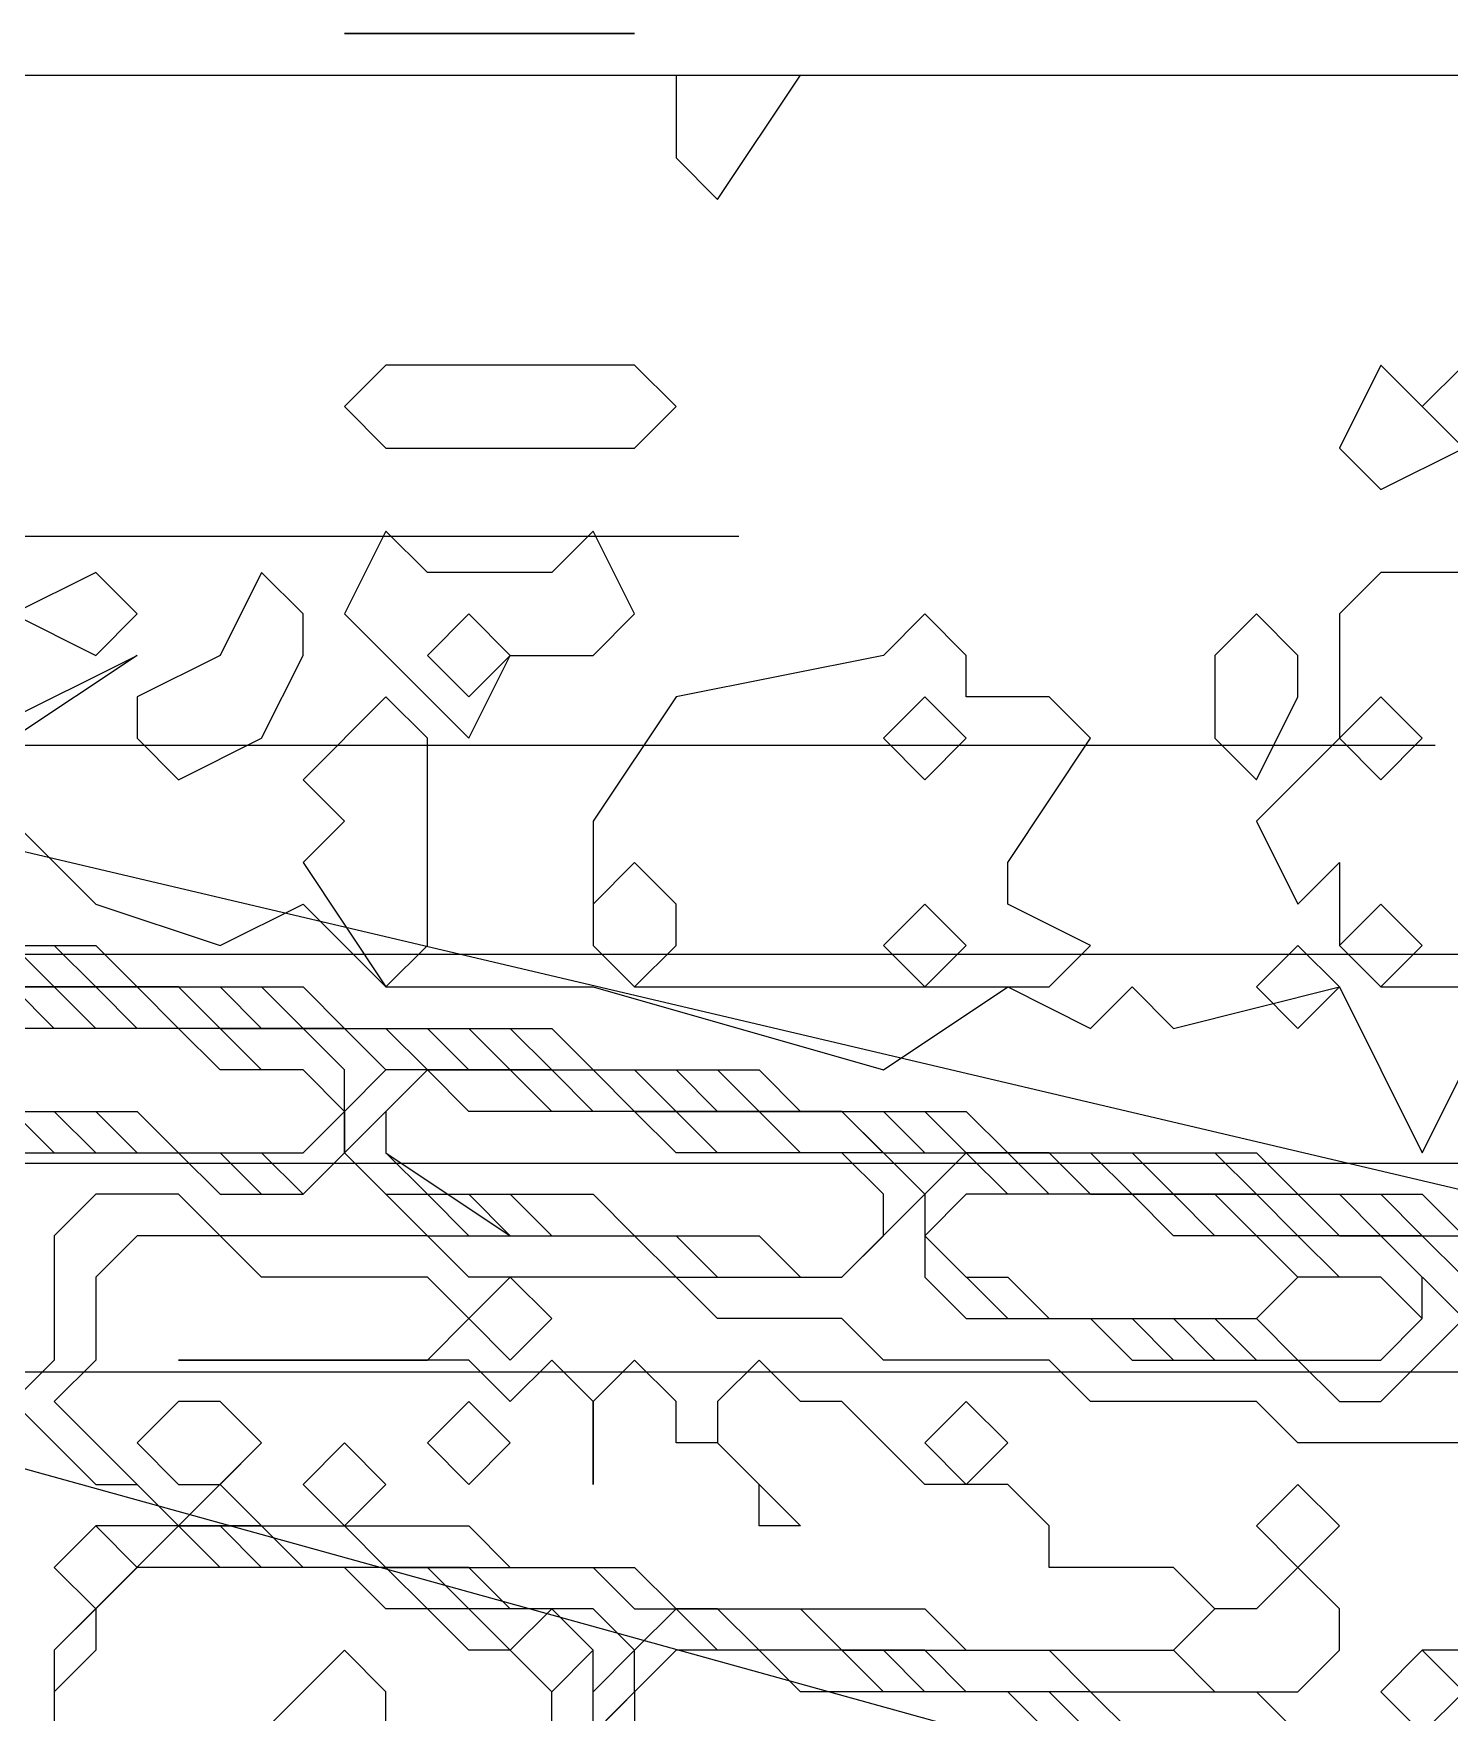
# Model space of a CAD drawing. Extents: x 46 to 224, y 52 to 151.
# Drawn here: x 179.87 to 200.21, y 127.11 to 151.22 of the extents above; entities that cross this region are included whole.
import ezdxf

# ---------------------------------------------------------------- set-up
doc = ezdxf.new("R2010")
doc.units = 0
doc.layers.add('OUTLINE', color=1, linetype='CONTINUOUS')

msp = doc.modelspace()

# ---------------------------------------------------------------- linework, layer by layer
for p, q in [((184.3389, 151.2183), (188.5056, 151.2183)), ((184.9341, 151.2183), (184.3389, 151.2183)), ((188.5056, 151.2183), (184.9341, 151.2183)), ((152.196, 150.623), (212.9103, 150.623)), ((178.9818, 150.623), (189.1008, 150.623)), ((189.1008, 150.623), (189.1008, 149.4326)), ((189.696, 148.8373), (190.8865, 150.623)), ((190.8865, 150.623), (201.6008, 150.623)), ((189.1008, 149.4326), (189.696, 148.8373)), ((184.9341, 146.4564), (184.3389, 145.8611)), ((188.5056, 146.4564), (184.9341, 146.4564)), ((189.1008, 145.8611), (188.5056, 146.4564)), ((199.2198, 146.4564), (198.6246, 145.2659)), ((199.8151, 145.8611), (199.2198, 146.4564)), ((200.4103, 146.4564), (199.8151, 145.8611)), ((184.3389, 145.8611), (184.9341, 145.2659)), ((188.5056, 145.2659), (189.1008, 145.8611)), ((200.4103, 145.2659), (199.8151, 145.8611)), ((199.8151, 145.8611), (200.4103, 145.2659)), ((184.9341, 145.2659), (188.5056, 145.2659)), ((198.6246, 145.2659), (199.2198, 144.6707)), ((199.2198, 144.6707), (200.4103, 145.2659)), ((184.9341, 144.0754), (184.3389, 142.8849)), ((185.5294, 143.4802), (184.9341, 144.0754)), ((187.9103, 144.0754), (187.3151, 143.4802)), ((188.5056, 142.8849), (187.9103, 144.0754)), ((180.7675, 143.4802), (179.577, 142.8849)), ((181.3627, 142.8849), (180.7675, 143.4802)), ((183.1484, 143.4802), (182.5532, 142.2897)), ((183.7437, 142.8849), (183.1484, 143.4802)), ((186.1246, 143.4802), (185.5294, 143.4802)), ((187.3151, 143.4802), (186.1246, 143.4802)), ((199.2198, 143.4802), (198.6246, 142.8849)), ((201.0056, 143.4802), (199.2198, 143.4802)), ((179.577, 142.8849), (180.7675, 142.2897)), ((180.7675, 142.2897), (181.3627, 142.8849)), ((183.7437, 142.2897), (183.7437, 142.8849)), ((184.3389, 142.8849), (186.1246, 141.0992)), ((186.1246, 142.8849), (185.5294, 142.2897)), ((186.7198, 142.2897), (186.1246, 142.8849)), ((187.9103, 142.2897), (188.5056, 142.8849)), ((192.6722, 142.8849), (192.077, 142.2897)), ((193.2675, 142.2897), (192.6722, 142.8849)), ((197.4341, 142.8849), (196.8389, 142.2897)), ((198.0294, 142.2897), (197.4341, 142.8849)), ((198.6246, 142.8849), (198.6246, 141.0992)), ((178.9818, 141.0992), (181.3627, 142.2897)), ((178.9818, 141.0992), (181.3627, 142.2897)), ((181.3627, 142.2897), (179.577, 141.0992)), ((181.3627, 142.2897), (179.577, 141.0992)), ((182.5532, 142.2897), (181.3627, 141.6945)), ((183.1484, 141.0992), (183.7437, 142.2897)), ((185.5294, 142.2897), (186.1246, 141.6945)), ((186.1246, 141.0992), (186.7198, 142.2897)), ((186.1246, 141.6945), (186.7198, 142.2897)), ((186.7198, 142.2897), (187.9103, 142.2897)), ((192.077, 142.2897), (189.1008, 141.6945)), ((193.2675, 141.6945), (193.2675, 142.2897)), ((196.8389, 142.2897), (196.8389, 141.0992)), ((198.0294, 141.6945), (198.0294, 142.2897)), ((181.3627, 141.6945), (181.3627, 141.0992)), ((184.9341, 141.6945), (183.7437, 140.504)), ((185.5294, 141.0992), (184.9341, 141.6945)), ((189.1008, 141.6945), (187.9103, 139.9088)), ((192.6722, 141.6945), (192.077, 141.0992)), ((193.2675, 141.0992), (192.6722, 141.6945)), ((194.4579, 141.6945), (193.2675, 141.6945)), ((195.0532, 141.0992), (194.4579, 141.6945)), ((197.4341, 140.504), (198.0294, 141.6945)), ((199.2198, 141.6945), (198.6246, 141.0992)), ((199.8151, 141.0992), (199.2198, 141.6945)), ((181.3627, 141.0992), (181.9579, 140.504)), ((181.9579, 140.504), (183.1484, 141.0992)), ((185.5294, 140.504), (185.5294, 141.0992)), ((192.077, 141.0992), (192.6722, 140.504)), ((192.6722, 140.504), (193.2675, 141.0992)), ((193.8627, 139.3135), (195.0532, 141.0992)), ((196.8389, 141.0992), (197.4341, 140.504)), ((198.6246, 141.0992), (197.4341, 139.9088)), ((198.6246, 141.0992), (199.2198, 140.504)), ((199.2198, 140.504), (199.8151, 141.0992)), ((183.7437, 140.504), (184.3389, 139.9088)), ((185.5294, 138.123), (185.5294, 140.504)), ((179.577, 139.9088), (180.7675, 138.7183)), ((179.577, 139.9088), (180.7675, 138.7183)), ((184.3389, 139.9088), (183.7437, 139.3135)), ((187.9103, 139.9088), (187.9103, 138.123)), ((197.4341, 139.9088), (198.0294, 138.7183)), ((183.7437, 139.3135), (184.9341, 137.5278)), ((188.5056, 139.3135), (187.9103, 138.7183)), ((189.1008, 138.7183), (188.5056, 139.3135)), ((193.8627, 138.7183), (193.8627, 139.3135)), ((198.0294, 138.7183), (198.6246, 139.3135)), ((198.6246, 139.3135), (198.6246, 138.123)), ((180.7675, 138.7183), (182.5532, 138.123)), ((180.7675, 138.7183), (182.5532, 138.123)), ((182.5532, 138.123), (183.7437, 138.7183)), ((182.5532, 138.123), (183.7437, 138.7183)), ((183.7437, 138.7183), (184.9341, 137.5278)), ((183.7437, 138.7183), (184.9341, 137.5278)), ((187.9103, 138.7183), (187.9103, 138.123)), ((189.1008, 138.123), (189.1008, 138.7183)), ((192.6722, 138.7183), (192.077, 138.123)), ((193.2675, 138.123), (192.6722, 138.7183)), ((195.0532, 138.123), (193.8627, 138.7183)), ((199.2198, 138.7183), (198.6246, 138.123)), ((199.8151, 138.123), (199.2198, 138.7183)), ((177.196, 138.123), (180.1722, 138.123)), ((177.7913, 138.123), (180.7675, 138.123)), ((178.3865, 138.123), (180.7675, 138.123)), ((179.577, 138.123), (180.1722, 137.5278)), ((180.1722, 138.123), (180.7675, 137.5278)), ((180.7675, 138.123), (181.3627, 137.5278)), ((180.7675, 138.123), (181.3627, 137.5278)), ((184.9341, 137.5278), (185.5294, 138.123)), ((187.9103, 138.123), (188.5056, 137.5278)), ((187.9103, 138.123), (188.5056, 137.5278)), ((188.5056, 137.5278), (189.1008, 138.123)), ((192.077, 138.123), (192.6722, 137.5278)), ((192.6722, 137.5278), (193.2675, 138.123)), ((194.4579, 137.5278), (195.0532, 138.123)), ((198.0294, 138.123), (197.4341, 137.5278)), ((198.6246, 137.5278), (198.0294, 138.123)), ((198.6246, 138.123), (199.2198, 137.5278)), ((198.6246, 138.123), (199.2198, 137.5278)), ((199.2198, 137.5278), (199.8151, 138.123)), ((180.1722, 137.5278), (177.7913, 137.5278)), ((180.7675, 137.5278), (178.9818, 137.5278)), ((180.7675, 137.5278), (178.9818, 137.5278)), ((180.7675, 137.5278), (178.9818, 137.5278)), ((179.577, 137.5278), (181.9579, 137.5278)), ((179.577, 137.5278), (181.9579, 137.5278)), ((181.9579, 137.5278), (179.577, 137.5278)), ((179.577, 137.5278), (181.9579, 137.5278)), ((181.3627, 137.5278), (179.577, 137.5278)), ((179.577, 137.5278), (182.5532, 137.5278)), ((180.1722, 136.9326), (179.577, 137.5278)), ((179.577, 137.5278), (182.5532, 137.5278)), ((180.1722, 137.5278), (182.5532, 137.5278)), ((180.7675, 136.9326), (180.1722, 137.5278)), ((181.3627, 136.9326), (180.7675, 137.5278)), ((181.3627, 136.9326), (180.7675, 137.5278)), ((180.7675, 137.5278), (183.1484, 137.5278)), ((181.3627, 136.9326), (180.7675, 137.5278)), ((181.9579, 136.9326), (181.3627, 137.5278)), ((181.3627, 137.5278), (183.7437, 137.5278)), ((181.3627, 137.5278), (183.7437, 137.5278)), ((181.9579, 137.5278), (182.5532, 136.9326)), ((181.9579, 137.5278), (182.5532, 136.9326)), ((182.5532, 136.9326), (181.9579, 137.5278)), ((181.9579, 137.5278), (182.5532, 136.9326)), ((182.5532, 137.5278), (183.1484, 136.9326)), ((182.5532, 137.5278), (183.1484, 136.9326)), ((182.5532, 137.5278), (183.1484, 136.9326)), ((183.1484, 137.5278), (183.7437, 136.9326)), ((183.7437, 137.5278), (184.3389, 136.9326)), ((183.7437, 137.5278), (184.3389, 136.9326)), ((184.9341, 137.5278), (187.9103, 137.5278)), ((184.9341, 137.5278), (187.9103, 137.5278)), ((187.9103, 137.5278), (192.077, 136.3373)), ((187.9103, 137.5278), (192.077, 136.3373)), ((188.5056, 137.5278), (194.4579, 137.5278)), ((192.077, 136.3373), (193.8627, 137.5278)), ((192.077, 136.3373), (193.8627, 137.5278)), ((193.8627, 137.5278), (195.0532, 136.9326)), ((193.8627, 137.5278), (195.0532, 136.9326)), ((195.0532, 136.9326), (195.6484, 137.5278)), ((195.0532, 136.9326), (195.6484, 137.5278)), ((195.6484, 137.5278), (196.2437, 136.9326)), ((195.6484, 137.5278), (196.2437, 136.9326)), ((196.2437, 136.9326), (198.6246, 137.5278)), ((196.2437, 136.9326), (198.6246, 137.5278)), ((197.4341, 137.5278), (198.0294, 136.9326)), ((198.0294, 136.9326), (198.6246, 137.5278)), ((198.6246, 137.5278), (199.8151, 135.1468)), ((198.6246, 137.5278), (199.8151, 135.1468)), ((199.2198, 137.5278), (202.196, 137.5278)), ((180.1722, 136.9326), (179.577, 136.9326)), ((180.7675, 136.9326), (180.1722, 136.9326)), ((181.9579, 136.9326), (180.1722, 136.9326)), ((181.3627, 136.9326), (180.7675, 136.9326)), ((182.5532, 136.9326), (180.7675, 136.9326)), ((183.7437, 136.9326), (181.3627, 136.9326)), ((183.7437, 136.9326), (181.3627, 136.9326)), ((183.7437, 136.9326), (181.3627, 136.9326)), ((183.7437, 136.9326), (181.3627, 136.9326)), ((183.7437, 136.9326), (181.9579, 136.9326)), ((182.5532, 136.3373), (181.9579, 136.9326)), ((182.5532, 136.9326), (184.9341, 136.9326)), ((182.5532, 136.9326), (184.9341, 136.9326)), ((184.3389, 136.9326), (182.5532, 136.9326)), ((182.5532, 136.9326), (185.5294, 136.9326)), ((183.1484, 136.3373), (182.5532, 136.9326)), ((183.1484, 136.9326), (186.1246, 136.9326)), ((183.1484, 136.9326), (185.5294, 136.9326)), ((183.1484, 136.9326), (185.5294, 136.9326)), ((184.3389, 136.3373), (183.7437, 136.9326)), ((184.3389, 136.3373), (183.7437, 136.9326)), ((184.3389, 136.3373), (183.7437, 136.9326)), ((183.7437, 136.9326), (186.7198, 136.9326)), ((184.3389, 136.3373), (183.7437, 136.9326)), ((184.3389, 136.3373), (183.7437, 136.9326)), ((184.9341, 136.3373), (184.3389, 136.9326)), ((184.3389, 136.9326), (186.7198, 136.9326)), ((184.3389, 136.9326), (187.3151, 136.9326)), ((184.9341, 136.9326), (185.5294, 136.3373)), ((184.9341, 136.9326), (185.5294, 136.3373)), ((185.5294, 136.9326), (186.1246, 136.3373)), ((185.5294, 136.9326), (186.1246, 136.3373)), ((185.5294, 136.9326), (186.1246, 136.3373)), ((186.1246, 136.9326), (186.7198, 136.3373)), ((186.7198, 136.9326), (187.3151, 136.3373)), ((186.7198, 136.9326), (187.3151, 136.3373)), ((187.3151, 136.9326), (187.9103, 136.3373)), ((183.7437, 136.3373), (182.5532, 136.3373)), ((183.7437, 136.3373), (183.1484, 136.3373)), ((184.3389, 135.7421), (183.7437, 136.3373)), ((184.3389, 135.7421), (183.7437, 136.3373)), ((184.3389, 135.1468), (184.3389, 136.3373)), ((184.3389, 135.1468), (184.3389, 136.3373)), ((184.9341, 136.3373), (184.3389, 135.7421)), ((184.3389, 135.1468), (184.3389, 136.3373)), ((185.5294, 136.3373), (184.3389, 135.1468)), ((184.3389, 135.7421), (184.3389, 136.3373)), ((184.3389, 135.1468), (184.3389, 136.3373)), ((185.5294, 136.3373), (184.3389, 135.1468)), ((185.5294, 136.3373), (184.9341, 135.7421)), ((187.3151, 136.3373), (184.9341, 136.3373)), ((187.3151, 136.3373), (184.9341, 136.3373)), ((185.5294, 136.3373), (184.9341, 135.7421)), ((185.5294, 136.3373), (184.9341, 135.7421)), ((185.5294, 136.3373), (184.9341, 135.7421)), ((186.7198, 136.3373), (185.5294, 136.3373)), ((185.5294, 136.3373), (187.9103, 136.3373)), ((185.5294, 136.3373), (187.9103, 136.3373)), ((187.3151, 136.3373), (185.5294, 136.3373)), ((186.7198, 136.3373), (185.5294, 136.3373)), ((186.1246, 135.7421), (185.5294, 136.3373)), ((186.1246, 135.7421), (185.5294, 136.3373)), ((187.3151, 136.3373), (185.5294, 136.3373)), ((186.1246, 136.3373), (188.5056, 136.3373)), ((186.1246, 136.3373), (188.5056, 136.3373)), ((186.1246, 136.3373), (188.5056, 136.3373)), ((186.7198, 136.3373), (189.1008, 136.3373)), ((187.3151, 135.7421), (186.7198, 136.3373)), ((187.3151, 135.7421), (186.7198, 136.3373)), ((187.9103, 135.7421), (187.3151, 136.3373)), ((187.9103, 135.7421), (187.3151, 136.3373)), ((187.9103, 135.7421), (187.3151, 136.3373)), ((187.3151, 136.3373), (189.696, 136.3373)), ((187.3151, 136.3373), (189.696, 136.3373)), ((187.9103, 135.7421), (187.3151, 136.3373)), ((187.9103, 136.3373), (188.5056, 135.7421)), ((187.9103, 136.3373), (188.5056, 135.7421)), ((187.9103, 136.3373), (190.2913, 136.3373)), ((188.5056, 136.3373), (189.1008, 135.7421)), ((188.5056, 136.3373), (189.1008, 135.7421)), ((188.5056, 136.3373), (189.1008, 135.7421)), ((189.1008, 136.3373), (189.696, 135.7421)), ((189.696, 136.3373), (190.2913, 135.7421)), ((189.696, 136.3373), (190.2913, 135.7421)), ((190.2913, 136.3373), (190.8865, 135.7421)), ((199.8151, 135.1468), (200.4103, 136.3373)), ((199.8151, 135.1468), (200.4103, 136.3373)), ((177.7913, 135.7421), (180.1722, 135.7421)), ((177.7913, 135.7421), (180.1722, 135.7421)), ((177.7913, 135.7421), (180.7675, 135.7421)), ((178.3865, 135.7421), (181.3627, 135.7421)), ((179.577, 135.7421), (180.1722, 135.1468)), ((179.577, 135.7421), (180.1722, 135.1468)), ((179.577, 135.7421), (180.1722, 135.1468)), ((180.1722, 135.7421), (180.7675, 135.1468)), ((180.1722, 135.7421), (180.7675, 135.1468)), ((180.7675, 135.7421), (181.3627, 135.1468)), ((181.3627, 135.7421), (181.9579, 135.1468)), ((183.7437, 135.1468), (184.3389, 135.7421)), ((183.7437, 135.1468), (184.3389, 135.7421)), ((183.7437, 135.1468), (184.3389, 135.7421)), ((184.3389, 135.7421), (184.3389, 135.1468)), ((184.9341, 135.7421), (184.9341, 135.1468)), ((184.9341, 135.7421), (184.9341, 135.1468)), ((184.9341, 135.7421), (184.9341, 135.1468)), ((184.9341, 135.7421), (184.9341, 135.1468)), ((186.7198, 135.7421), (186.1246, 135.7421)), ((186.7198, 135.7421), (186.1246, 135.7421)), ((189.1008, 135.7421), (186.7198, 135.7421)), ((188.5056, 135.7421), (186.7198, 135.7421)), ((187.9103, 135.7421), (187.3151, 135.7421)), ((187.9103, 135.7421), (187.3151, 135.7421)), ((190.2913, 135.7421), (187.9103, 135.7421)), ((191.4818, 135.7421), (187.9103, 135.7421)), ((188.5056, 135.7421), (187.9103, 135.7421)), ((188.5056, 135.7421), (187.9103, 135.7421)), ((190.2913, 135.7421), (187.9103, 135.7421)), ((188.5056, 135.7421), (187.9103, 135.7421)), ((188.5056, 135.7421), (191.4818, 135.7421)), ((188.5056, 135.7421), (191.4818, 135.7421)), ((191.4818, 135.7421), (188.5056, 135.7421)), ((190.2913, 135.7421), (188.5056, 135.7421)), ((189.1008, 135.1468), (188.5056, 135.7421)), ((190.2913, 135.7421), (188.5056, 135.7421)), ((189.1008, 135.7421), (191.4818, 135.7421)), ((189.1008, 135.7421), (192.077, 135.7421)), ((189.696, 135.1468), (189.1008, 135.7421)), ((189.1008, 135.7421), (192.077, 135.7421)), ((189.696, 135.7421), (192.077, 135.7421)), ((190.8865, 135.1468), (190.2913, 135.7421)), ((190.8865, 135.1468), (190.2913, 135.7421)), ((190.2913, 135.7421), (192.6722, 135.7421)), ((190.8865, 135.1468), (190.2913, 135.7421)), ((190.2913, 135.7421), (193.2675, 135.7421)), ((190.8865, 135.1468), (190.2913, 135.7421)), ((190.8865, 135.7421), (193.2675, 135.7421)), ((191.4818, 135.7421), (192.077, 135.1468)), ((191.4818, 135.7421), (192.077, 135.1468)), ((192.6722, 134.5516), (191.4818, 135.7421)), ((191.4818, 135.7421), (192.077, 135.1468)), ((192.6722, 134.5516), (191.4818, 135.7421)), ((192.077, 135.7421), (192.6722, 135.1468)), ((192.077, 135.7421), (192.6722, 135.1468)), ((192.077, 135.7421), (192.6722, 135.1468)), ((192.6722, 135.7421), (193.2675, 135.1468)), ((193.2675, 135.7421), (193.8627, 135.1468)), ((193.2675, 135.7421), (193.8627, 135.1468)), ((179.577, 135.1468), (181.9579, 135.1468)), ((180.1722, 135.1468), (182.5532, 135.1468)), ((180.1722, 135.1468), (182.5532, 135.1468)), ((180.1722, 135.1468), (182.5532, 135.1468)), ((180.7675, 135.1468), (183.1484, 135.1468)), ((180.7675, 135.1468), (183.7437, 135.1468)), ((181.3627, 135.1468), (183.7437, 135.1468)), ((181.9579, 135.1468), (182.5532, 134.5516)), ((181.9579, 135.1468), (183.7437, 135.1468)), ((182.5532, 135.1468), (183.1484, 134.5516)), ((182.5532, 135.1468), (183.1484, 134.5516)), ((182.5532, 135.1468), (183.1484, 134.5516)), ((183.1484, 135.1468), (183.7437, 134.5516)), ((183.7437, 134.5516), (184.3389, 135.1468)), ((183.7437, 134.5516), (184.3389, 135.1468)), ((183.7437, 134.5516), (184.3389, 135.1468)), ((183.7437, 134.5516), (184.3389, 135.1468)), ((183.7437, 134.5516), (184.3389, 135.1468)), ((184.3389, 135.1468), (185.5294, 133.9564)), ((184.3389, 135.1468), (184.9341, 134.5516)), ((184.3389, 135.1468), (184.9341, 134.5516)), ((184.3389, 135.1468), (184.9341, 134.5516)), ((184.9341, 135.1468), (186.7198, 133.9564)), ((184.9341, 135.1468), (185.5294, 134.5516)), ((184.9341, 135.1468), (185.5294, 134.5516)), ((184.9341, 135.1468), (185.5294, 134.5516)), ((191.4818, 135.1468), (189.1008, 135.1468)), ((191.4818, 135.1468), (189.696, 135.1468)), ((192.077, 135.1468), (190.8865, 135.1468)), ((192.077, 135.1468), (190.8865, 135.1468)), ((192.077, 135.1468), (190.8865, 135.1468)), ((192.077, 135.1468), (190.8865, 135.1468)), ((192.077, 134.5516), (191.4818, 135.1468)), ((192.077, 134.5516), (191.4818, 135.1468)), ((192.6722, 134.5516), (192.077, 135.1468)), ((192.077, 135.1468), (194.4579, 135.1468)), ((192.077, 135.1468), (194.4579, 135.1468)), ((192.077, 135.1468), (195.0532, 135.1468)), ((192.6722, 134.5516), (192.077, 135.1468)), ((192.6722, 134.5516), (192.077, 135.1468)), ((192.6722, 134.5516), (192.077, 135.1468)), ((192.6722, 135.1468), (195.0532, 135.1468)), ((193.2675, 135.1468), (192.6722, 134.5516)), ((193.2675, 135.1468), (192.6722, 134.5516)), ((193.2675, 135.1468), (192.6722, 134.5516)), ((193.2675, 135.1468), (192.6722, 134.5516)), ((192.6722, 135.1468), (195.0532, 135.1468)), ((193.2675, 135.1468), (192.6722, 134.5516)), ((193.2675, 135.1468), (192.6722, 134.5516)), ((192.6722, 135.1468), (195.0532, 135.1468)), ((193.2675, 135.1468), (192.6722, 134.5516)), ((193.8627, 135.1468), (193.2675, 135.1468)), ((194.4579, 135.1468), (193.2675, 135.1468)), ((194.4579, 135.1468), (193.2675, 135.1468)), ((194.4579, 135.1468), (193.2675, 135.1468)), ((193.8627, 135.1468), (193.2675, 135.1468)), ((193.2675, 135.1468), (195.6484, 135.1468)), ((193.8627, 134.5516), (193.2675, 135.1468)), ((193.8627, 135.1468), (193.2675, 135.1468)), ((194.4579, 134.5516), (193.8627, 135.1468)), ((194.4579, 134.5516), (193.8627, 135.1468)), ((193.8627, 135.1468), (196.8389, 135.1468)), ((193.8627, 135.1468), (197.4341, 135.1468)), ((194.4579, 134.5516), (193.8627, 135.1468)), ((194.4579, 135.1468), (195.0532, 134.5516)), ((195.0532, 134.5516), (194.4579, 135.1468)), ((194.4579, 135.1468), (195.0532, 134.5516)), ((195.0532, 134.5516), (194.4579, 135.1468)), ((195.0532, 134.5516), (194.4579, 135.1468)), ((195.0532, 135.1468), (195.6484, 134.5516)), ((195.0532, 135.1468), (195.6484, 134.5516)), ((195.0532, 135.1468), (195.6484, 134.5516)), ((195.0532, 135.1468), (195.6484, 134.5516)), ((195.6484, 135.1468), (196.2437, 134.5516)), ((196.8389, 135.1468), (197.4341, 134.5516)), ((197.4341, 135.1468), (198.0294, 134.5516)), ((180.7675, 134.5516), (180.1722, 133.9564)), ((181.9579, 134.5516), (180.7675, 134.5516)), ((182.5532, 133.9564), (181.9579, 134.5516)), ((182.5532, 134.5516), (183.7437, 134.5516)), ((183.1484, 134.5516), (183.7437, 134.5516)), ((183.1484, 134.5516), (183.7437, 134.5516)), ((183.1484, 134.5516), (183.7437, 134.5516)), ((184.9341, 134.5516), (185.5294, 134.5516)), ((184.9341, 134.5516), (185.5294, 134.5516)), ((184.9341, 134.5516), (185.5294, 134.5516)), ((185.5294, 134.5516), (186.1246, 133.9564)), ((185.5294, 134.5516), (186.1246, 133.9564)), ((185.5294, 134.5516), (186.1246, 134.5516)), ((185.5294, 134.5516), (186.7198, 134.5516)), ((185.5294, 134.5516), (187.9103, 134.5516)), ((185.5294, 134.5516), (186.1246, 133.9564)), ((186.1246, 134.5516), (186.7198, 133.9564)), ((186.7198, 134.5516), (187.3151, 133.9564)), ((187.9103, 134.5516), (188.5056, 133.9564)), ((191.4818, 133.3611), (192.6722, 134.5516)), ((191.4818, 133.3611), (192.6722, 134.5516)), ((191.4818, 133.3611), (192.6722, 134.5516)), ((191.4818, 133.3611), (192.6722, 134.5516)), ((191.4818, 133.3611), (192.6722, 134.5516)), ((191.4818, 133.3611), (192.6722, 134.5516)), ((192.077, 133.9564), (192.077, 134.5516)), ((192.077, 133.9564), (192.077, 134.5516)), ((192.6722, 134.5516), (192.6722, 133.3611)), ((192.6722, 134.5516), (192.6722, 133.3611)), ((192.6722, 134.5516), (192.6722, 133.3611)), ((192.6722, 134.5516), (192.6722, 133.3611)), ((192.6722, 134.5516), (192.6722, 133.3611)), ((192.6722, 134.5516), (192.6722, 133.3611)), ((193.2675, 134.5516), (192.6722, 133.9564)), ((193.2675, 134.5516), (192.6722, 133.9564)), ((192.6722, 134.5516), (192.6722, 133.3611)), ((196.2437, 134.5516), (193.2675, 134.5516)), ((195.6484, 134.5516), (193.2675, 134.5516)), ((194.4579, 134.5516), (193.8627, 134.5516)), ((195.0532, 134.5516), (194.4579, 134.5516)), ((195.0532, 134.5516), (194.4579, 134.5516)), ((196.2437, 134.5516), (194.4579, 134.5516)), ((195.0532, 134.5516), (194.4579, 134.5516)), ((196.8389, 134.5516), (195.0532, 134.5516)), ((195.0532, 134.5516), (197.4341, 134.5516)), ((197.4341, 134.5516), (195.0532, 134.5516)), ((195.0532, 134.5516), (197.4341, 134.5516)), ((197.4341, 134.5516), (195.0532, 134.5516)), ((195.6484, 134.5516), (195.0532, 134.5516)), ((196.8389, 134.5516), (195.0532, 134.5516)), ((196.8389, 134.5516), (195.0532, 134.5516)), ((195.6484, 134.5516), (198.6246, 134.5516)), ((195.6484, 134.5516), (198.0294, 134.5516)), ((197.4341, 134.5516), (195.6484, 134.5516)), ((195.6484, 134.5516), (198.0294, 134.5516)), ((196.2437, 133.9564), (195.6484, 134.5516)), ((195.6484, 134.5516), (198.0294, 134.5516)), ((196.2437, 134.5516), (199.2198, 134.5516)), ((196.8389, 133.9564), (196.2437, 134.5516)), ((196.8389, 133.9564), (196.2437, 134.5516)), ((197.4341, 133.9564), (196.8389, 134.5516)), ((197.4341, 133.9564), (196.8389, 134.5516)), ((197.4341, 133.9564), (196.8389, 134.5516)), ((198.0294, 133.9564), (197.4341, 134.5516)), ((197.4341, 134.5516), (199.8151, 134.5516)), ((198.0294, 134.5516), (198.6246, 133.9564)), ((198.0294, 134.5516), (198.6246, 133.9564)), ((198.0294, 134.5516), (199.8151, 134.5516)), ((198.0294, 134.5516), (198.6246, 133.9564)), ((198.6246, 134.5516), (199.2198, 133.9564)), ((199.2198, 134.5516), (199.8151, 133.9564)), ((199.8151, 134.5516), (200.4103, 133.9564)), ((199.8151, 134.5516), (200.4103, 133.9564)), ((180.1722, 133.9564), (180.1722, 132.1707)), ((181.3627, 133.9564), (180.7675, 133.3611)), ((182.5532, 133.9564), (181.3627, 133.9564)), ((183.1484, 133.9564), (182.5532, 133.9564)), ((183.1484, 133.3611), (182.5532, 133.9564)), ((185.5294, 133.9564), (183.1484, 133.9564)), ((185.5294, 133.9564), (188.5056, 133.9564)), ((186.1246, 133.3611), (185.5294, 133.9564)), ((186.1246, 133.9564), (188.5056, 133.9564)), ((186.1246, 133.9564), (188.5056, 133.9564)), ((186.1246, 133.9564), (188.5056, 133.9564)), ((186.7198, 133.9564), (189.1008, 133.9564)), ((186.7198, 133.9564), (189.1008, 133.9564)), ((187.3151, 133.9564), (190.2913, 133.9564)), ((188.5056, 133.9564), (189.1008, 133.3611)), ((188.5056, 133.9564), (189.1008, 133.3611)), ((188.5056, 133.9564), (189.1008, 133.3611)), ((188.5056, 133.9564), (190.2913, 133.9564)), ((188.5056, 133.9564), (189.1008, 133.3611)), ((189.1008, 133.9564), (189.696, 133.3611)), ((189.1008, 133.9564), (189.696, 133.3611)), ((190.2913, 133.9564), (190.8865, 133.3611)), ((190.2913, 133.9564), (190.8865, 133.3611)), ((191.4818, 133.3611), (192.077, 133.9564)), ((191.4818, 133.3611), (192.077, 133.9564)), ((192.6722, 133.9564), (193.8627, 132.7659)), ((192.6722, 133.9564), (193.2675, 133.3611)), ((196.8389, 133.9564), (196.2437, 133.9564)), ((199.2198, 133.9564), (196.8389, 133.9564)), ((197.4341, 133.9564), (196.8389, 133.9564)), ((197.4341, 133.9564), (196.8389, 133.9564)), ((199.2198, 133.9564), (197.4341, 133.9564)), ((199.2198, 133.9564), (197.4341, 133.9564)), ((198.0294, 133.9564), (197.4341, 133.9564)), ((198.0294, 133.3611), (197.4341, 133.9564)), ((199.2198, 133.9564), (197.4341, 133.9564)), ((199.8151, 133.9564), (198.0294, 133.9564)), ((198.6246, 133.3611), (198.0294, 133.9564)), ((199.8151, 133.9564), (198.6246, 133.9564)), ((198.6246, 133.9564), (201.0056, 133.9564)), ((199.8151, 133.9564), (198.6246, 133.9564)), ((198.6246, 133.9564), (201.0056, 133.9564)), ((198.6246, 133.9564), (201.0056, 133.9564)), ((198.6246, 133.9564), (201.6008, 133.9564)), ((198.6246, 133.9564), (201.6008, 133.9564)), ((199.2198, 133.9564), (201.6008, 133.9564)), ((199.8151, 133.3611), (199.2198, 133.9564)), ((200.4103, 132.7659), (199.2198, 133.9564)), ((199.8151, 133.3611), (199.2198, 133.9564)), ((200.4103, 132.7659), (199.2198, 133.9564)), ((200.4103, 133.3611), (199.8151, 133.9564)), ((200.4103, 133.3611), (199.8151, 133.9564)), ((200.4103, 133.3611), (199.8151, 133.9564)), ((199.8151, 133.9564), (202.196, 133.9564)), ((180.7675, 133.3611), (180.7675, 132.1707)), ((183.7437, 133.3611), (183.1484, 133.3611)), ((185.5294, 133.3611), (183.7437, 133.3611)), ((186.1246, 132.7659), (185.5294, 133.3611)), ((189.1008, 133.3611), (186.1246, 133.3611)), ((186.7198, 133.3611), (186.1246, 132.7659)), ((187.3151, 132.7659), (186.7198, 133.3611)), ((189.1008, 133.3611), (191.4818, 133.3611)), ((189.696, 132.7659), (189.1008, 133.3611)), ((189.1008, 133.3611), (191.4818, 133.3611)), ((189.1008, 133.3611), (191.4818, 133.3611)), ((189.1008, 133.3611), (191.4818, 133.3611)), ((189.696, 133.3611), (191.4818, 133.3611)), ((189.696, 133.3611), (191.4818, 133.3611)), ((190.8865, 133.3611), (191.4818, 133.3611)), ((190.8865, 133.3611), (191.4818, 133.3611)), ((192.6722, 133.3611), (193.2675, 132.7659)), ((192.6722, 133.3611), (193.2675, 132.7659)), ((192.6722, 133.3611), (193.2675, 132.7659)), ((192.6722, 133.3611), (193.2675, 132.7659)), ((192.6722, 133.3611), (193.2675, 132.7659)), ((192.6722, 133.3611), (193.2675, 132.7659)), ((192.6722, 133.3611), (193.2675, 132.7659)), ((193.2675, 133.3611), (193.8627, 133.3611)), ((193.8627, 133.3611), (194.4579, 132.7659)), ((197.4341, 132.7659), (198.0294, 133.3611)), ((198.0294, 133.3611), (197.4341, 132.7659)), ((199.2198, 133.3611), (198.0294, 133.3611)), ((199.2198, 133.3611), (198.6246, 133.3611)), ((199.8151, 132.7659), (199.2198, 133.3611)), ((199.8151, 132.7659), (199.2198, 133.3611)), ((199.8151, 132.7659), (199.8151, 133.3611)), ((199.8151, 132.7659), (199.8151, 133.3611)), ((185.5294, 132.1707), (186.1246, 132.7659)), ((186.1246, 132.7659), (186.7198, 132.1707)), ((186.7198, 132.1707), (187.3151, 132.7659)), ((191.4818, 132.7659), (189.696, 132.7659)), ((192.077, 132.1707), (191.4818, 132.7659)), ((193.2675, 132.7659), (196.2437, 132.7659)), ((193.2675, 132.7659), (195.0532, 132.7659)), ((193.2675, 132.7659), (195.0532, 132.7659)), ((193.2675, 132.7659), (195.6484, 132.7659)), ((193.2675, 132.7659), (195.6484, 132.7659)), ((193.2675, 132.7659), (196.2437, 132.7659)), ((193.2675, 132.7659), (195.6484, 132.7659)), ((193.8627, 132.7659), (196.8389, 132.7659)), ((194.4579, 132.7659), (197.4341, 132.7659)), ((195.0532, 132.7659), (195.6484, 132.1707)), ((195.0532, 132.7659), (195.6484, 132.1707)), ((195.6484, 132.7659), (196.2437, 132.1707)), ((195.6484, 132.7659), (196.2437, 132.1707)), ((195.6484, 132.7659), (196.2437, 132.1707)), ((196.2437, 132.7659), (196.8389, 132.1707)), ((196.2437, 132.7659), (196.8389, 132.1707)), ((196.8389, 132.7659), (197.4341, 132.1707)), ((197.4341, 132.7659), (198.0294, 132.1707)), ((199.2198, 132.1707), (199.8151, 132.7659)), ((199.2198, 131.5754), (200.4103, 132.7659)), ((199.2198, 131.5754), (200.4103, 132.7659)), ((199.2198, 131.5754), (200.4103, 132.7659)), ((199.2198, 131.5754), (200.4103, 132.7659)), ((199.2198, 132.1707), (199.8151, 132.7659)), ((199.2198, 132.1707), (199.8151, 132.7659)), ((199.2198, 132.1707), (199.8151, 132.7659)), ((199.2198, 131.5754), (200.4103, 132.7659)), ((180.1722, 132.1707), (179.577, 131.5754)), ((180.7675, 132.1707), (180.1722, 131.5754)), ((186.1246, 132.1707), (181.9579, 132.1707)), ((181.9579, 132.1707), (185.5294, 132.1707)), ((186.7198, 131.5754), (186.1246, 132.1707)), ((187.3151, 132.1707), (186.7198, 131.5754)), ((187.9103, 131.5754), (187.3151, 132.1707)), ((188.5056, 132.1707), (187.9103, 131.5754)), ((189.1008, 131.5754), (188.5056, 132.1707)), ((190.2913, 132.1707), (189.696, 131.5754)), ((190.8865, 131.5754), (190.2913, 132.1707)), ((194.4579, 132.1707), (192.077, 132.1707)), ((195.0532, 131.5754), (194.4579, 132.1707)), ((195.6484, 132.1707), (198.0294, 132.1707)), ((195.6484, 132.1707), (198.0294, 132.1707)), ((196.2437, 132.1707), (198.0294, 132.1707)), ((196.2437, 132.1707), (198.0294, 132.1707)), ((196.2437, 132.1707), (198.0294, 132.1707)), ((196.8389, 132.1707), (199.2198, 132.1707)), ((196.8389, 132.1707), (199.2198, 132.1707)), ((197.4341, 132.1707), (199.2198, 132.1707)), ((198.0294, 132.1707), (198.6246, 131.5754)), ((198.0294, 132.1707), (198.6246, 131.5754)), ((198.0294, 132.1707), (198.6246, 131.5754)), ((198.0294, 132.1707), (198.6246, 131.5754)), ((198.0294, 132.1707), (199.2198, 132.1707)), ((198.0294, 132.1707), (198.6246, 131.5754)), ((179.577, 131.5754), (180.7675, 130.3849)), ((180.1722, 131.5754), (181.9579, 129.7897)), ((181.9579, 131.5754), (181.3627, 130.9802)), ((181.9579, 131.5754), (181.3627, 130.9802)), ((182.5532, 131.5754), (181.9579, 131.5754)), ((182.5532, 131.5754), (181.9579, 131.5754)), ((183.1484, 130.9802), (182.5532, 131.5754)), ((183.1484, 130.9802), (182.5532, 131.5754)), ((186.1246, 131.5754), (185.5294, 130.9802)), ((186.1246, 131.5754), (185.5294, 130.9802)), ((186.1246, 131.5754), (185.5294, 130.9802)), ((186.7198, 130.9802), (186.1246, 131.5754)), ((186.7198, 130.9802), (186.1246, 131.5754)), ((186.7198, 130.9802), (186.1246, 131.5754)), ((187.9103, 131.5754), (187.9103, 130.3849)), ((187.9103, 130.3849), (187.9103, 131.5754)), ((189.1008, 130.9802), (189.1008, 131.5754)), ((189.696, 131.5754), (189.696, 130.9802)), ((191.4818, 131.5754), (190.8865, 131.5754)), ((192.6722, 130.3849), (191.4818, 131.5754)), ((193.2675, 131.5754), (192.6722, 130.9802)), ((193.8627, 130.9802), (193.2675, 131.5754)), ((197.4341, 131.5754), (195.0532, 131.5754)), ((198.0294, 130.9802), (197.4341, 131.5754)), ((198.6246, 131.5754), (199.2198, 131.5754)), ((198.6246, 131.5754), (199.2198, 131.5754)), ((198.6246, 131.5754), (199.2198, 131.5754)), ((198.6246, 131.5754), (199.2198, 131.5754)), ((198.6246, 131.5754), (199.2198, 131.5754)), ((181.3627, 130.9802), (181.9579, 130.3849)), ((181.3627, 130.9802), (181.9579, 130.3849)), ((181.9579, 129.7897), (183.1484, 130.9802)), ((183.1484, 130.9802), (182.5532, 130.3849)), ((182.5532, 130.3849), (183.1484, 130.9802)), ((182.5532, 130.3849), (183.1484, 130.9802)), ((184.3389, 130.9802), (183.7437, 130.3849)), ((184.3389, 130.9802), (183.7437, 130.3849)), ((184.9341, 130.3849), (184.3389, 130.9802)), ((184.9341, 130.3849), (184.3389, 130.9802)), ((185.5294, 130.9802), (186.1246, 130.3849)), ((185.5294, 130.9802), (186.1246, 130.3849)), ((185.5294, 130.9802), (186.1246, 130.3849)), ((186.1246, 130.3849), (186.7198, 130.9802)), ((186.1246, 130.3849), (186.7198, 130.9802)), ((186.1246, 130.3849), (186.7198, 130.9802)), ((189.696, 130.9802), (189.1008, 130.9802)), ((189.696, 130.9802), (190.8865, 129.7897)), ((190.2913, 130.3849), (189.696, 130.9802)), ((192.6722, 130.9802), (193.2675, 130.3849)), ((193.2675, 130.3849), (193.8627, 130.9802)), ((200.4103, 130.9802), (198.0294, 130.9802)), ((180.7675, 130.3849), (181.3627, 130.3849)), ((181.3627, 130.3849), (181.9579, 129.7897)), ((181.9579, 130.3849), (182.5532, 130.3849)), ((181.9579, 130.3849), (182.5532, 130.3849)), ((182.5532, 130.3849), (183.1484, 129.7897)), ((183.7437, 130.3849), (184.3389, 129.7897)), ((183.7437, 130.3849), (184.3389, 129.7897)), ((184.3389, 129.7897), (184.9341, 130.3849)), ((184.3389, 129.7897), (184.9341, 130.3849)), ((190.2913, 129.7897), (190.2913, 130.3849)), ((193.8627, 130.3849), (192.6722, 130.3849)), ((194.4579, 129.7897), (193.8627, 130.3849)), ((198.0294, 130.3849), (197.4341, 129.7897)), ((198.6246, 129.7897), (198.0294, 130.3849)), ((180.7675, 129.7897), (180.1722, 129.1945)), ((181.9579, 129.7897), (180.1722, 128.004)), ((180.7675, 129.7897), (180.1722, 129.1945)), ((180.7675, 129.7897), (180.1722, 129.1945)), ((180.7675, 129.7897), (180.1722, 129.1945)), ((180.7675, 129.7897), (180.1722, 129.1945)), ((180.7675, 129.7897), (180.1722, 129.1945)), ((181.3627, 129.1945), (180.7675, 129.7897)), ((183.1484, 129.7897), (180.7675, 129.7897)), ((183.1484, 129.7897), (180.7675, 129.7897)), ((182.5532, 129.7897), (180.7675, 129.7897)), ((181.3627, 129.1945), (180.7675, 129.7897)), ((181.9579, 129.7897), (180.7675, 128.5992)), ((182.5532, 129.7897), (180.7675, 129.7897)), ((182.5532, 129.1945), (181.9579, 129.7897)), ((181.9579, 129.7897), (184.3389, 129.7897)), ((182.5532, 129.1945), (181.9579, 129.7897)), ((183.1484, 129.1945), (182.5532, 129.7897)), ((183.1484, 129.1945), (182.5532, 129.7897)), ((183.7437, 129.1945), (183.1484, 129.7897)), ((183.1484, 129.7897), (186.1246, 129.7897)), ((183.7437, 129.1945), (183.1484, 129.7897)), ((184.3389, 129.7897), (184.9341, 129.1945)), ((186.1246, 129.7897), (186.7198, 129.1945)), ((190.8865, 129.7897), (190.2913, 129.7897)), ((194.4579, 129.1945), (194.4579, 129.7897)), ((197.4341, 129.7897), (198.0294, 129.1945)), ((198.0294, 129.1945), (198.6246, 129.7897)), ((180.1722, 129.1945), (180.7675, 128.5992)), ((180.1722, 129.1945), (180.7675, 128.5992)), ((180.1722, 129.1945), (180.7675, 128.5992)), ((180.1722, 129.1945), (180.7675, 128.5992)), ((180.1722, 129.1945), (180.7675, 128.5992)), ((180.1722, 129.1945), (180.7675, 128.5992)), ((180.7675, 128.5992), (181.3627, 129.1945)), ((180.7675, 128.5992), (181.3627, 129.1945)), ((181.3627, 129.1945), (180.7675, 128.5992)), ((181.3627, 129.1945), (180.7675, 128.5992)), ((184.3389, 129.1945), (181.3627, 129.1945)), ((184.3389, 129.1945), (181.3627, 129.1945)), ((183.1484, 129.1945), (182.5532, 129.1945)), ((183.1484, 129.1945), (182.5532, 129.1945)), ((184.9341, 129.1945), (183.1484, 129.1945)), ((183.7437, 129.1945), (183.1484, 129.1945)), ((184.9341, 129.1945), (183.1484, 129.1945)), ((183.7437, 129.1945), (183.1484, 129.1945)), ((184.3389, 129.1945), (183.7437, 129.1945)), ((184.3389, 129.1945), (183.7437, 129.1945)), ((185.5294, 129.1945), (183.7437, 129.1945)), ((185.5294, 129.1945), (183.7437, 129.1945)), ((186.1246, 129.1945), (184.3389, 129.1945)), ((185.5294, 129.1945), (184.3389, 129.1945)), ((184.9341, 128.5992), (184.3389, 129.1945)), ((184.9341, 128.5992), (184.3389, 129.1945)), ((185.5294, 128.5992), (184.9341, 129.1945)), ((184.9341, 129.1945), (187.9103, 129.1945)), ((185.5294, 128.5992), (184.9341, 129.1945)), ((186.1246, 128.5992), (185.5294, 129.1945)), ((186.1246, 128.5992), (185.5294, 129.1945)), ((186.1246, 128.5992), (185.5294, 129.1945)), ((186.7198, 128.5992), (186.1246, 129.1945)), ((186.7198, 129.1945), (188.5056, 129.1945)), ((187.9103, 129.1945), (188.5056, 128.5992)), ((188.5056, 129.1945), (189.1008, 128.5992)), ((196.2437, 129.1945), (194.4579, 129.1945)), ((196.8389, 128.5992), (196.2437, 129.1945)), ((198.0294, 129.1945), (197.4341, 128.5992)), ((198.6246, 128.5992), (198.0294, 129.1945)), ((180.7675, 128.5992), (180.1722, 128.004)), ((180.7675, 128.5992), (180.1722, 128.004)), ((180.7675, 128.5992), (180.1722, 128.004)), ((180.7675, 128.5992), (180.1722, 128.004)), ((180.7675, 128.5992), (180.7675, 128.004)), ((180.7675, 128.5992), (180.7675, 128.004)), ((180.7675, 128.5992), (180.7675, 128.004)), ((185.5294, 128.5992), (184.9341, 128.5992)), ((185.5294, 128.5992), (184.9341, 128.5992)), ((187.9103, 128.5992), (185.5294, 128.5992)), ((187.9103, 128.5992), (185.5294, 128.5992)), ((186.1246, 128.5992), (185.5294, 128.5992)), ((186.1246, 128.004), (185.5294, 128.5992)), ((187.9103, 128.5992), (186.1246, 128.5992)), ((187.9103, 128.5992), (186.1246, 128.5992)), ((186.7198, 128.004), (186.1246, 128.5992)), ((187.9103, 128.5992), (186.1246, 128.5992)), ((187.9103, 128.5992), (186.7198, 128.5992)), ((187.3151, 128.5992), (186.7198, 128.004)), ((187.3151, 128.5992), (186.7198, 128.004)), ((187.9103, 128.004), (187.3151, 128.5992)), ((187.9103, 128.004), (187.3151, 128.5992)), ((188.5056, 128.004), (187.9103, 128.5992)), ((188.5056, 128.004), (187.9103, 128.5992)), ((188.5056, 128.004), (187.9103, 128.5992)), ((188.5056, 128.004), (187.9103, 128.5992)), ((188.5056, 128.004), (187.9103, 128.5992)), ((188.5056, 128.004), (187.9103, 128.5992)), ((188.5056, 128.5992), (190.8865, 128.5992)), ((189.1008, 128.5992), (188.5056, 128.004)), ((189.1008, 128.5992), (188.5056, 128.004)), ((189.1008, 128.5992), (188.5056, 128.004)), ((189.1008, 128.5992), (188.5056, 128.004)), ((189.696, 128.5992), (189.1008, 128.5992)), ((189.1008, 128.5992), (192.6722, 128.5992)), ((189.696, 128.004), (189.1008, 128.5992)), ((189.696, 128.004), (189.1008, 128.5992)), ((189.696, 128.004), (189.1008, 128.5992)), ((190.2913, 128.004), (189.696, 128.5992)), ((190.8865, 128.5992), (191.4818, 128.004)), ((192.6722, 128.5992), (193.2675, 128.004)), ((196.2437, 128.004), (196.8389, 128.5992)), ((196.8389, 128.5992), (196.2437, 128.004)), ((197.4341, 128.5992), (196.8389, 128.5992)), ((198.6246, 128.004), (198.6246, 128.5992)), ((180.1722, 128.004), (180.1722, 122.0516)), ((180.1722, 128.004), (180.1722, 119.0754)), ((180.1722, 128.004), (180.1722, 121.4564)), ((180.1722, 128.004), (180.1722, 121.4564)), ((180.7675, 128.004), (180.1722, 127.4088)), ((180.7675, 128.004), (180.1722, 127.4088)), ((180.7675, 128.004), (180.1722, 127.4088)), ((180.1722, 128.004), (180.1722, 121.4564)), ((184.3389, 128.004), (183.1484, 126.8135)), ((184.3389, 128.004), (183.1484, 126.8135)), ((184.9341, 127.4088), (184.3389, 128.004)), ((184.9341, 127.4088), (184.3389, 128.004)), ((186.7198, 128.004), (186.1246, 128.004)), ((187.3151, 127.4088), (186.7198, 128.004)), ((186.7198, 128.004), (187.3151, 127.4088)), ((189.1008, 128.004), (187.3151, 126.2183)), ((189.1008, 128.004), (187.3151, 126.2183)), ((189.1008, 128.004), (187.3151, 126.2183)), ((187.3151, 127.4088), (187.9103, 128.004)), ((187.9103, 127.4088), (188.5056, 128.004)), ((187.9103, 126.8135), (187.9103, 128.004)), ((188.5056, 127.4088), (188.5056, 128.004)), ((189.1008, 128.004), (188.5056, 127.4088)), ((192.077, 128.004), (189.1008, 128.004)), ((191.4818, 128.004), (189.1008, 128.004)), ((190.2913, 128.004), (189.1008, 128.004)), ((190.2913, 128.004), (189.1008, 128.004)), ((192.077, 128.004), (189.696, 128.004)), ((192.077, 128.004), (189.696, 128.004)), ((192.077, 128.004), (189.696, 128.004)), ((192.6722, 128.004), (190.2913, 128.004)), ((190.8865, 127.4088), (190.2913, 128.004)), ((190.8865, 127.4088), (190.2913, 128.004)), ((191.4818, 128.004), (194.4579, 128.004)), ((192.077, 127.4088), (191.4818, 128.004)), ((192.6722, 127.4088), (192.077, 128.004)), ((192.6722, 127.4088), (192.077, 128.004)), ((192.6722, 127.4088), (192.077, 128.004)), ((192.6722, 127.4088), (192.077, 128.004)), ((193.2675, 127.4088), (192.6722, 128.004)), ((193.2675, 128.004), (196.2437, 128.004)), ((194.4579, 128.004), (195.0532, 127.4088)), ((196.2437, 128.004), (196.8389, 127.4088)), ((198.0294, 127.4088), (198.6246, 128.004)), ((199.8151, 128.004), (199.2198, 127.4088)), ((199.8151, 128.004), (199.2198, 127.4088)), ((199.8151, 128.004), (199.2198, 127.4088)), ((201.0056, 128.004), (199.8151, 128.004)), ((200.4103, 127.4088), (199.8151, 128.004)), ((200.4103, 127.4088), (199.8151, 128.004)), ((180.1722, 127.4088), (180.1722, 122.0516)), ((180.1722, 127.4088), (180.1722, 122.0516)), ((180.1722, 127.4088), (180.1722, 126.8135)), ((184.9341, 126.8135), (184.9341, 127.4088)), ((184.9341, 126.8135), (184.9341, 127.4088)), ((187.3151, 126.2183), (188.5056, 127.4088)), ((187.3151, 126.2183), (187.3151, 127.4088)), ((187.9103, 126.8135), (187.9103, 127.4088)), ((188.5056, 127.4088), (188.5056, 126.8135)), ((191.4818, 127.4088), (190.8865, 127.4088)), ((191.4818, 127.4088), (190.8865, 127.4088)), ((193.8627, 127.4088), (191.4818, 127.4088)), ((193.8627, 127.4088), (191.4818, 127.4088)), ((192.6722, 127.4088), (192.077, 127.4088)), ((193.2675, 127.4088), (192.6722, 127.4088)), ((195.0532, 127.4088), (192.6722, 127.4088)), ((195.0532, 127.4088), (192.6722, 127.4088)), ((194.4579, 127.4088), (192.6722, 127.4088)), ((195.0532, 127.4088), (192.6722, 127.4088)), ((195.0532, 127.4088), (193.2675, 127.4088)), ((195.0532, 127.4088), (193.2675, 127.4088)), ((195.0532, 126.2183), (193.8627, 127.4088)), ((194.4579, 126.8135), (193.8627, 127.4088)), ((195.6484, 126.2183), (194.4579, 127.4088)), ((195.6484, 126.8135), (195.0532, 127.4088)), ((195.0532, 127.4088), (197.4341, 127.4088)), ((195.6484, 126.8135), (195.0532, 127.4088)), ((195.6484, 126.8135), (195.0532, 127.4088)), ((195.6484, 126.8135), (195.0532, 127.4088)), ((195.6484, 126.8135), (195.0532, 127.4088)), ((196.8389, 127.4088), (198.0294, 127.4088)), ((197.4341, 127.4088), (198.0294, 126.8135)), ((199.2198, 127.4088), (199.8151, 126.8135)), ((199.2198, 127.4088), (199.8151, 126.8135)), ((199.2198, 127.4088), (199.8151, 126.8135)), ((199.8151, 126.8135), (200.4103, 127.4088)), ((199.8151, 126.8135), (200.4103, 127.4088))]:
    msp.add_line(p, q)
at = {"layer": 'OUTLINE', "color": 1}
for p, q in [((135, 150), (220, 130)), ((80, 144), (190, 144)), ((135, 143), (200, 125)), ((70, 141), (200, 141)), ((60, 138), (210, 138)), ((55, 135), (215, 135)), ((50, 132), (220, 132))]:
    msp.add_line(p, q, dxfattribs=at)

doc.saveas('drawing.dxf')
